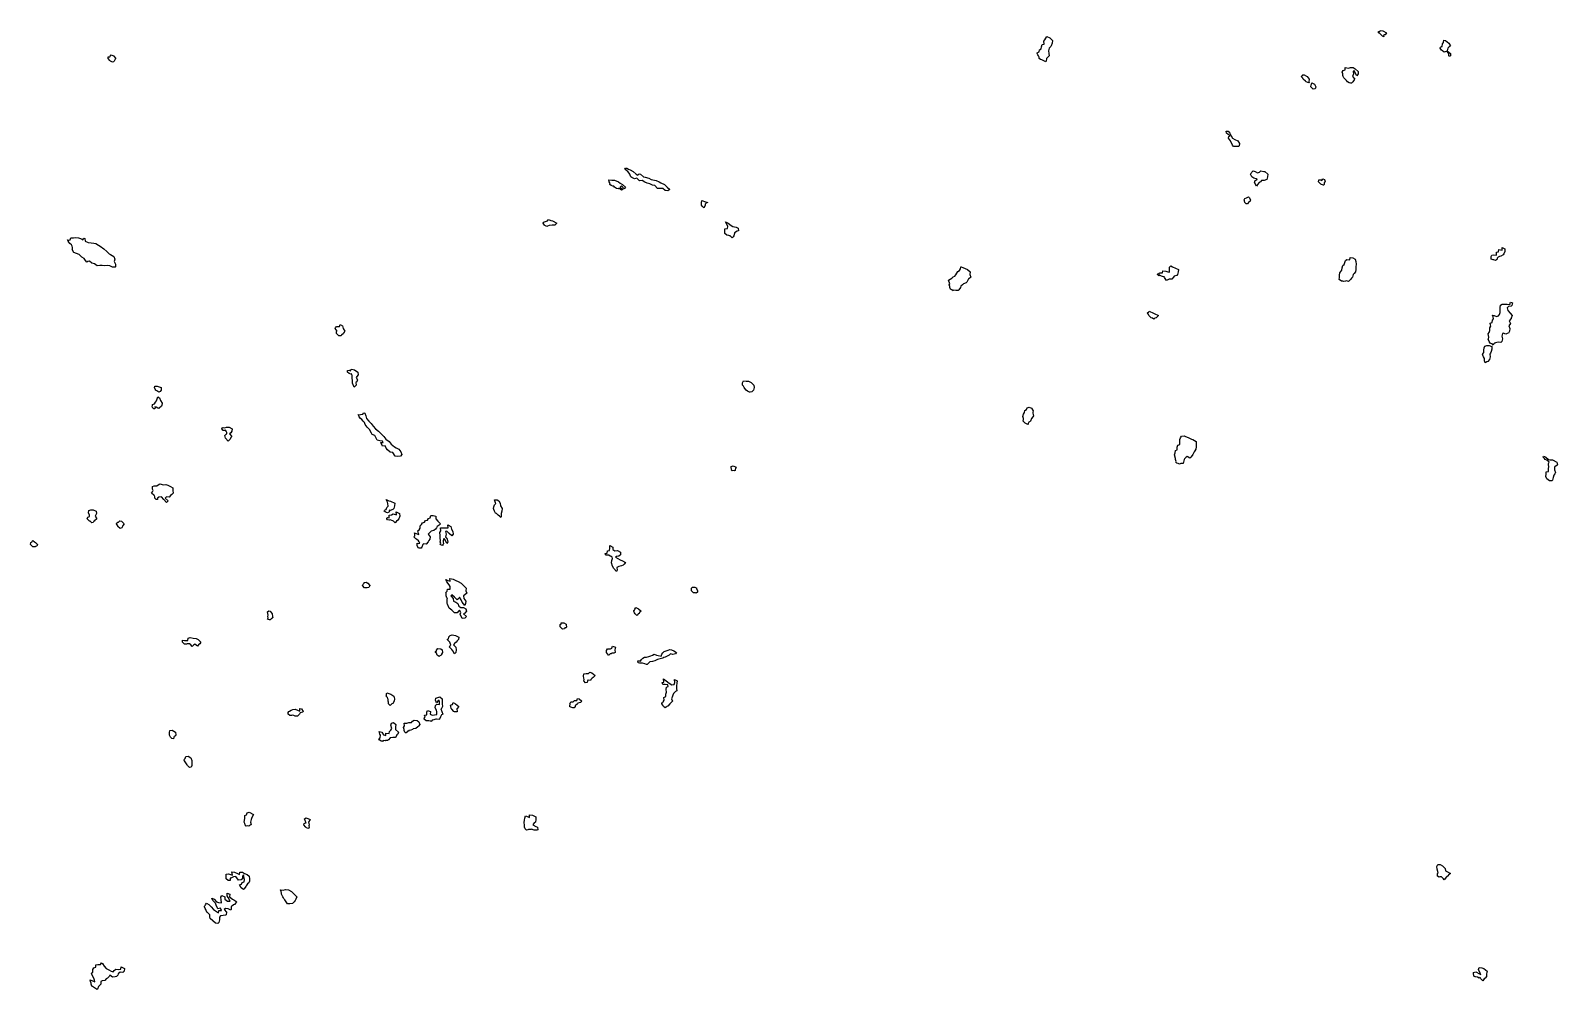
# Model space of a CAD drawing. Extents: x 450006 to 454999, y 6465006 to 6474995.
# Drawn here: x 451301 to 452489, y 6465769 to 6466515 of the extents above; entities that cross this region are included whole.
import ezdxf

# ---------------------------------------------------------------- set-up
doc = ezdxf.new("R2010")
doc.units = 0

msp = doc.modelspace()

# ---------------------------------------------------------------- linework, layer by layer
at = {"layer": '1010'}
for points in [[(452085, 6466496), (452084.3, 6466497), (452084.44, 6466497.54), (452085, 6466497.7), (452085.86, 6466498.12), (452086.28, 6466499.7), (452087.5, 6466500.48), (452087.84, 6466502.14), (452088.18, 6466503.8), (452089.8, 6466504.18), (452089.54, 6466506.44), (452090.36, 6466507.62), (452091.18, 6466508.8), (452091.88, 6466510.1), (452094.3, 6466509), (452096.26, 6466507), (452095.96, 6466505), (452095.36, 6466503), (452095, 6466502.42), (452093.7, 6466501), (452093.28, 6466499), (452093.38, 6466497), (452093.56, 6466495), (452093, 6466494.44), (452091.52, 6466493), (452091.44, 6466491), (452091, 6466490.5), (452089, 6466491.44), (452088.1, 6466491.88), (452087, 6466492.2), (452085.88, 6466493), (452085.88, 6466494.1), (452085.5, 6466495), (452085, 6466496), (452085, 6466496)], [(452351, 6466512.56), (452350, 6466513), (452350, 6466513.98), (452351, 6466513.98), (452351.2, 6466514.78), (452353.32, 6466514.66), (452356.24, 6466513), (452355, 6466511.48), (452354.66, 6466511.32), (452353.76, 6466511), (452353.98, 6466510), (452353, 6466510.4), (452352.56, 6466511), (452351, 6466512.56), (452351, 6466512.56)], [(452399, 6466499.62), (452397.92, 6466501), (452398.16, 6466501.82), (452399, 6466502.4), (452399.56, 6466502.42), (452399.64, 6466504.34), (452400.52, 6466505.46), (452400.74, 6466507.24), (452401.98, 6466507), (452404.74, 6466505), (452405.86, 6466503), (452405, 6466502.06), (452403.86, 6466501), (452403.4, 6466499), (452405.98, 6466497), (452406.04, 6466495), (452405, 6466494.5), (452404.58, 6466495.4), (452404.62, 6466497), (452403, 6466498.62), (452401.66, 6466498.32), (452401, 6466498), (452399.66, 6466499), (452399, 6466499.62), (452399, 6466499.62)], [(451363, 6466491.54), (451361.54, 6466493), (451361.54, 6466494.44), (451363, 6466494.44), (451363.18, 6466494.8), (451364, 6466495.98), (451365.82, 6466495), (451367.52, 6466493), (451367, 6466492.52), (451366.48, 6466491.5), (451366.14, 6466491), (451365.64, 6466490.34), (451365, 6466490.22), (451363.36, 6466491), (451363, 6466491.54), (451363, 6466491.54)], [(452291, 6466477.66), (452289.82, 6466479), (452290.32, 6466479.66), (452291, 6466479.86), (452291.48, 6466480.5), (452294.4, 6466479), (452295.9, 6466477), (452295.8, 6466475), (452295.9, 6466474.08), (452295, 6466474.4), (452293.72, 6466475), (452293, 6466475.38), (452291.32, 6466477), (452291, 6466477.66), (452291, 6466477.66)], [(452323, 6466478), (452322.36, 6466479), (452322.18, 6466479.8), (452322.18, 6466481), (452321.52, 6466482.46), (452322.32, 6466483.66), (452323.86, 6466484.12), (452323.94, 6466486.04), (452326.46, 6466485.52), (452328, 6466485.98), (452330.08, 6466485.9), (452331.76, 6466485), (452334.18, 6466483), (452334.06, 6466481), (452333, 6466479.52), (452331.52, 6466482.46), (452331, 6466483.62), (452330.08, 6466483), (452330.42, 6466481), (452329.72, 6466479), (452331.44, 6466477), (452331, 6466476.56), (452330.04, 6466475), (452329, 6466473.92), (452328.12, 6466473.86), (452327, 6466474.04), (452325.82, 6466475), (452325, 6466475.84), (452324.06, 6466477), (452323, 6466478), (452323, 6466478)], [(452299, 6466469.18), (452297.3, 6466471), (452297.42, 6466472.56), (452297.88, 6466473), (452297.96, 6466474.02), (452299, 6466473.64), (452300.12, 6466473), (452301, 6466471.56), (452301.2, 6466471), (452301.34, 6466470.64), (452301, 6466470.32), (452300.64, 6466469.34), (452299, 6466469.18), (452299, 6466469.18)], [(452233, 6466433.92), (452231.6, 6466435), (452231.52, 6466436.46), (452233, 6466436.46), (452234.22, 6466435), (452235.32, 6466433), (452236.38, 6466431), (452238.04, 6466429.94), (452240.44, 6466429), (452241.64, 6466427), (452241.38, 6466425), (452241, 6466424.58), (452239, 6466424.66), (452237, 6466424.62), (452236.44, 6466425.54), (452235, 6466428.34), (452234.68, 6466429), (452233.96, 6466430.02), (452233.28, 6466431), (452233.5, 6466432.48), (452234.4, 6466433), (452233, 6466433.92), (452233, 6466433.92)], [(451753, 6466394.24), (451751.78, 6466395), (451752.14, 6466395.84), (451751.44, 6466397), (451751.24, 6466398.74), (451753.5, 6466398.48), (451755.56, 6466398.42), (451758.64, 6466397), (451760, 6466395.98), (451761.74, 6466395), (451764.18, 6466393), (451763, 6466391.54), (451761, 6466394), (451759.98, 6466393), (451761.98, 6466391), (451761, 6466390.52), (451759, 6466392.04), (451758.38, 6466391.6), (451757, 6466392.02), (451755.56, 6466393), (451755, 6466393.76), (451754.24, 6466393.74), (451753, 6466394.24), (451753, 6466394.24)], [(451765, 6466405.58), (451763.58, 6466407), (451764.18, 6466407.8), (451765, 6466407.66), (451766.36, 6466407), (451767.66, 6466406.32), (451770.02, 6466405), (451772.4, 6466403), (451773.7, 6466402.28), (451774.62, 6466403.36), (451775.72, 6466403), (451778.16, 6466401), (451779.38, 6466400.6), (451782.12, 6466399.86), (451784.16, 6466399), (451785.4, 6466398.58), (451787.84, 6466398.14), (451790.34, 6466397), (451791.64, 6466396.34), (451794.32, 6466395), (451796.44, 6466393), (451798.64, 6466391), (451797, 6466390.2), (451795, 6466390.36), (451793, 6466392), (451791, 6466391.82), (451789, 6466392), (451787, 6466394.32), (451785, 6466394.44), (451783, 6466395.52), (451781, 6466396), (451779, 6466396.7), (451777, 6466398.04), (451775, 6466397.86), (451773, 6466399.88), (451771, 6466399.44), (451769, 6466400.58), (451768.18, 6466401), (451767.66, 6466402.32), (451767.36, 6466403), (451767, 6466403.92), (451765.92, 6466405), (451765, 6466405.58), (451765, 6466405.58)], [(452251, 6466401.5), (452250.42, 6466403), (452250.46, 6466403.52), (452251, 6466404.16), (452251.36, 6466404.62), (452252.3, 6466405.68), (452254.08, 6466405), (452255.88, 6466404.1), (452257.32, 6466404.66), (452258.3, 6466405.68), (452260.8, 6466405.18), (452261.38, 6466405), (452263.9, 6466403), (452263.46, 6466401), (452263.12, 6466399), (452263, 6466398.86), (452261, 6466398.2), (452259, 6466398), (452258.02, 6466397), (452257, 6466396.44), (452255.72, 6466395), (452255, 6466393.76), (452253.4, 6466396.58), (452253.88, 6466398.1), (452255.32, 6466398.66), (452255.4, 6466399), (452255, 6466399.66), (452254.66, 6466399.32), (452253, 6466399.88), (452251.32, 6466401), (452251, 6466401.5), (452251, 6466401.5)], [(452305, 6466395.18), (452303.26, 6466397), (452303.4, 6466398.58), (452305, 6466398.62), (452305.78, 6466398.2), (452306.5, 6466399.48), (452307.78, 6466399), (452308.54, 6466397), (452307.64, 6466396.34), (452307.64, 6466395), (452307.38, 6466394.6), (452307, 6466394.4), (452305.44, 6466395), (452305, 6466395.18), (452305, 6466395.18)], [(452247, 6466379.98), (452246.02, 6466381), (452245.66, 6466382.32), (452245.3, 6466383), (452245.86, 6466384.12), (452247.22, 6466384.76), (452248.64, 6466385.34), (452249.4, 6466385), (452250.3, 6466383), (452250.02, 6466381.96), (452249, 6466381.22), (452248.84, 6466381.14), (452248.64, 6466381), (452248, 6466379.98), (452247, 6466379.98), (452247, 6466379.98)], [(451825, 6466376.9), (451824.74, 6466377), (451824, 6466377.98), (451823.2, 6466379), (451823.2, 6466380.78), (451823.5, 6466382.48), (451826.44, 6466381.54), (451828.1, 6466381), (451827, 6466380.68), (451826.16, 6466379.82), (451826.1, 6466379), (451825.76, 6466378.22), (451825.12, 6466377), (451825.14, 6466376.84), (451825, 6466376.9), (451825, 6466376.9)], [(451701, 6466363.36), (451700.06, 6466365), (451700.22, 6466365.76), (451701, 6466366.04), (451701.72, 6466366.26), (451703.28, 6466366.7), (451704.2, 6466367.78), (451705.98, 6466367), (451707.32, 6466366.66), (451710.66, 6466365), (451709, 6466363.38), (451707, 6466363.32), (451705, 6466363.22), (451704.74, 6466363.24), (451704.58, 6466363), (451703.42, 6466362.56), (451703, 6466362.28), (451701.4, 6466363), (451701, 6466363.36), (451701, 6466363.36)], [(451843, 6466355.66), (451841.4, 6466357), (451841.4, 6466358.58), (451841.46, 6466359), (451841.46, 6466360.52), (451843.32, 6466360.66), (451843.7, 6466362.28), (451843, 6466364.06), (451841.94, 6466366.04), (451844.08, 6466365), (451846.16, 6466363), (451847.64, 6466362.34), (451850.24, 6466361.74), (451851.64, 6466361), (451851.98, 6466359), (451851, 6466358.74), (451849, 6466357.48), (451848.84, 6466357), (451848.26, 6466355), (451847.72, 6466354.26), (451847, 6466353.56), (451845.56, 6466355), (451845, 6466355.18), (451844.58, 6466355.4), (451843, 6466355.66), (451843, 6466355.66)], [(451331, 6466350.12), (451330.46, 6466351), (451330, 6466351.98), (451331, 6466351.78), (451332, 6466351.98), (451332.54, 6466353.44), (451334.5, 6466353.48), (451336.3, 6466353.68), (451338.44, 6466353.54), (451339.98, 6466353), (451341.98, 6466352), (451342.66, 6466353.32), (451343.34, 6466353), (451343.82, 6466351), (451346.16, 6466349.82), (451348.36, 6466349.62), (451350.5, 6466349.48), (451351.94, 6466349), (451354.2, 6466347.78), (451355.5, 6466347), (451358.1, 6466345), (451360.54, 6466343), (451362.3, 6466341), (451363.36, 6466340.62), (451365.92, 6466339), (451366.74, 6466337), (451366.32, 6466335), (451367.24, 6466333), (451367.38, 6466331), (451367, 6466330.72), (451365, 6466330.72), (451363, 6466331.82), (451361, 6466331.98), (451359, 6466331.62), (451357, 6466332.1), (451355, 6466331.94), (451353, 6466331.74), (451351, 6466333.34), (451349, 6466333.76), (451347, 6466335.48), (451345.76, 6466335), (451345, 6466334.66), (451344, 6466335.98), (451343, 6466337.34), (451341, 6466338.5), (451339, 6466340.56), (451337, 6466341.44), (451335, 6466342.22), (451333.66, 6466344.32), (451333.88, 6466345), (451333.9, 6466346.08), (451333.48, 6466347), (451333, 6466348), (451331.88, 6466349), (451331, 6466350.12), (451331, 6466350.12)], [(452321, 6466319.72), (452319.42, 6466321), (452319.44, 6466322.54), (452319.58, 6466323), (452319.56, 6466324.42), (452319.7, 6466326.28), (452320.68, 6466327.3), (452321.5, 6466328.48), (452321.68, 6466330.3), (452322.06, 6466331.92), (452323.24, 6466332.74), (452323.76, 6466334.22), (452324.14, 6466335.84), (452325.26, 6466336.72), (452327.54, 6466336.44), (452327.86, 6466338.12), (452330, 6466337.98), (452331.64, 6466337), (452332.34, 6466335), (452332.44, 6466333), (452332.28, 6466331), (452332.28, 6466329), (452332.14, 6466327), (452331, 6466325.76), (452330.08, 6466325), (452329.78, 6466323), (452329, 6466322.1), (452328.18, 6466321), (452327, 6466320.04), (452326.5, 6466319.48), (452325, 6466319.96), (452324.16, 6466319.82), (452323, 6466319.66), (452322.18, 6466319.8), (452321, 6466319.72), (452321, 6466319.72)], [(452439, 6466336.36), (452437.46, 6466337), (452437.46, 6466338.52), (452437.48, 6466339), (452438.06, 6466339.92), (452439.58, 6466340.4), (452441.84, 6466340.14), (452441.7, 6466342.28), (452443.26, 6466342.72), (452443.58, 6466344.4), (452446.12, 6466343.86), (452446.08, 6466345.9), (452448.18, 6466345), (452448.1, 6466343), (452447.4, 6466341), (452447, 6466340.18), (452445, 6466339.24), (452444.08, 6466339), (452443, 6466338.54), (452442.3, 6466337.68), (452442.34, 6466337), (452441.7, 6466336.28), (452441, 6466335.86), (452439.6, 6466336.38), (452439, 6466336.36), (452439, 6466336.36)], [(452017, 6466313.6), (452016.32, 6466315), (452016.28, 6466315.7), (452015.98, 6466317), (452016.36, 6466317.62), (452015.3, 6466320.68), (452016.56, 6466321.42), (452017.94, 6466322.04), (452018.88, 6466323.1), (452020.26, 6466323.72), (452021.18, 6466324.8), (452021.94, 6466326.04), (452022.58, 6466327.4), (452023.96, 6466328.02), (452024.66, 6466329.32), (452024.94, 6466331.04), (452025.32, 6466331), (452028.28, 6466329.7), (452030.08, 6466329), (452032.32, 6466327), (452031.98, 6466325), (452032.66, 6466323), (452031, 6466321.32), (452030.56, 6466321), (452029.76, 6466319), (452029, 6466318.52), (452027, 6466317.84), (452026.16, 6466317), (452025, 6466315.82), (452024.8, 6466315), (452023.3, 6466313), (452023, 6466312.66), (452021.3, 6466312.68), (452021, 6466312.58), (452019.24, 6466312.74), (452019, 6466312.4), (452018, 6466313), (452017, 6466313.6), (452017, 6466313.6)], [(452179, 6466324), (452178, 6466325), (452178.28, 6466325.7), (452179, 6466325.38), (452179.72, 6466326.26), (452181.74, 6466326.24), (452182.02, 6466327.96), (452184.48, 6466327.5), (452186.06, 6466327), (452187.2, 6466326.78), (452187.26, 6466328.72), (452187.24, 6466330.74), (452188.28, 6466331.7), (452189.58, 6466331), (452192.02, 6466329.96), (452194.32, 6466329), (452194.1, 6466327), (452193.64, 6466325), (452193, 6466324.32), (452191, 6466323.72), (452190.3, 6466323), (452189, 6466321.36), (452187, 6466321.4), (452186.62, 6466321), (452185, 6466320.22), (452183.36, 6466322.62), (452183.62, 6466323), (452183, 6466323.24), (452182.74, 6466323.24), (452181, 6466323.62), (452179.46, 6466324.52), (452179, 6466324), (452179, 6466324)], [(452437, 6466271.32), (452435.92, 6466273), (452435.2, 6466274.78), (452435.52, 6466275), (452435.72, 6466276.26), (452435.24, 6466278.74), (452436.06, 6466279.92), (452436.44, 6466281.54), (452436.54, 6466283.44), (452437.22, 6466284.76), (452437, 6466285.9), (452436.88, 6466287.1), (452438.28, 6466287.7), (452438.58, 6466289.4), (452439.44, 6466290.54), (452439, 6466292), (452438.66, 6466293.32), (452439.78, 6466293), (452441.64, 6466292.34), (452443.22, 6466292.76), (452444, 6466293.98), (452444.62, 6466295.36), (452444.46, 6466297.52), (452444.56, 6466299.42), (452444.74, 6466301.24), (452446.06, 6466301.92), (452448, 6466301.98), (452450, 6466301.98), (452452.2, 6466301.78), (452452.62, 6466303.36), (452454.04, 6466303), (452453.58, 6466301), (452453, 6466300.28), (452451, 6466300), (452450.04, 6466299), (452450.44, 6466297), (452452.42, 6466295), (452453.88, 6466293), (452453.2, 6466291), (452453, 6466290.74), (452451.56, 6466289), (452452.66, 6466287), (452451.3, 6466285), (452451.98, 6466283), (452451.94, 6466281), (452451, 6466279.42), (452449.98, 6466279), (452449, 6466278.62), (452447, 6466279.42), (452446.32, 6466279), (452445.98, 6466277), (452446.42, 6466275), (452445.98, 6466273), (452445, 6466272.12), (452443, 6466272.36), (452441, 6466271.96), (452440.48, 6466271.5), (452439.76, 6466271), (452439.36, 6466270.62), (452439, 6466270), (452438.22, 6466271), (452437, 6466271.32), (452437, 6466271.32)], [(452171, 6466294), (452170.04, 6466295), (452170.56, 6466295.42), (452171, 6466295.44), (452171.54, 6466296.44), (452174.74, 6466295), (452175.26, 6466294.72), (452178.76, 6466293), (452177, 6466291.22), (452175.98, 6466291), (452175.42, 6466290.56), (452175, 6466290.32), (452174, 6466291), (452173, 6466291.22), (452171.22, 6466293), (452171, 6466294), (452171, 6466294)], [(451539, 6466282.06), (451538.26, 6466283), (451538.4, 6466283.58), (451539, 6466284.2), (451539.56, 6466284.42), (451541.52, 6466284.46), (451542, 6466285.98), (451543.98, 6466285), (451544.46, 6466283), (451545.6, 6466281), (451545, 6466280), (451544.58, 6466279), (451543, 6466277.76), (451542.6, 6466277.38), (451541, 6466277.22), (451539.16, 6466279), (451539.32, 6466280.66), (451539.72, 6466281), (451539, 6466282.06), (451539, 6466282.06)], [(452431, 6466262.3), (452430.76, 6466263), (452430.84, 6466263.14), (452431, 6466263.3), (452431.76, 6466264.22), (452431.8, 6466266.18), (452432.08, 6466267.9), (452432.72, 6466269.26), (452434.2, 6466269.78), (452436.1, 6466269.88), (452438.08, 6466269), (452438.18, 6466267), (452437.64, 6466265), (452437, 6466263.84), (452436.48, 6466263), (452436.74, 6466261), (452436.14, 6466259), (452435, 6466257.34), (452434.16, 6466257), (452433, 6466256.36), (452432.56, 6466257), (452432.3, 6466257.68), (452432.44, 6466259), (452432.4, 6466259.58), (452431.64, 6466261), (452431, 6466262.3), (452431, 6466262.3)], [(451549, 6466247.9), (451547.88, 6466249), (451547.74, 6466250.24), (451549, 6466250.58), (451550, 6466249.98), (451550.58, 6466251.4), (451552.08, 6466251), (451553.24, 6466250.74), (451555.86, 6466249), (451555.98, 6466247), (451555, 6466245.58), (451554.64, 6466245), (451555.48, 6466243), (451555, 6466241.54), (451554.18, 6466241), (451554.58, 6466239), (451553, 6466237.4), (451551.64, 6466240.34), (451551.8, 6466242.18), (451551.36, 6466244.62), (451551.34, 6466245), (451551.4, 6466246.58), (451551.28, 6466247), (451551, 6466248.08), (451550.5, 6466247.48), (451549, 6466247.9), (451549, 6466247.9)], [(451399, 6466234.74), (451398.66, 6466235), (451398.28, 6466235.7), (451397.52, 6466237), (451397.78, 6466238.2), (451399.72, 6466238.26), (451402.72, 6466237), (451402.72, 6466235.26), (451402.74, 6466235), (451401.94, 6466234.04), (451401, 6466233.52), (451399.48, 6466234.5), (451399, 6466234.74), (451399, 6466234.74)], [(451857, 6466236.34), (451856.5, 6466237), (451855.88, 6466238.1), (451855.16, 6466239), (451855.16, 6466240.82), (451855.76, 6466242.22), (451857.92, 6466242.06), (451859.86, 6466242.12), (451861.92, 6466241), (451863.88, 6466239), (451864.28, 6466237), (451863.66, 6466235), (451863, 6466234.3), (451862.24, 6466233.74), (451861, 6466233.46), (451860.54, 6466233.44), (451859, 6466234.32), (451857.84, 6466235), (451857, 6466236.34), (451857, 6466236.34)], [(451397, 6466220.4), (451396.4, 6466221), (451395.88, 6466222.1), (451396.1, 6466223), (451396.2, 6466223.78), (451397.64, 6466224.34), (451398.42, 6466225.56), (451399.32, 6466226.66), (451399.7, 6466228.28), (451400.24, 6466229.74), (451401.6, 6466229), (451402.42, 6466227), (451403.5, 6466225), (451403.4, 6466223), (451403, 6466222.6), (451401.34, 6466221), (451401, 6466220.64), (451400.3, 6466221), (451399, 6466221.76), (451398, 6466221.98), (451398.22, 6466221), (451397.54, 6466220.44), (451397, 6466220.4), (451397, 6466220.4)], [(452075, 6466209.32), (452073.56, 6466211), (452073.68, 6466212.3), (452073.68, 6466213), (452073.32, 6466214.66), (452073.66, 6466216.32), (452074.44, 6466217.54), (452074.86, 6466219.12), (452075.96, 6466220.02), (452076.7, 6466221.28), (452078.2, 6466221.78), (452079.98, 6466221), (452081.2, 6466219), (452081, 6466217.86), (452080.86, 6466217), (452081.38, 6466215), (452081, 6466214.2), (452079.9, 6466213), (452079.1, 6466211), (452079, 6466210.76), (452077.98, 6466210), (452077.4, 6466209), (452077.28, 6466208.7), (452077, 6466208.44), (452075.54, 6466209), (452075, 6466209.32), (452075, 6466209.32)], [(451557, 6466214.16), (451556.74, 6466215), (451556, 6466215.98), (451557, 6466215.82), (451557.88, 6466216.1), (451559.7, 6466216.28), (451560.52, 6466217.46), (451561.24, 6466217), (451562.04, 6466215), (451562.48, 6466213), (451564.44, 6466211), (451566.08, 6466209), (451567.68, 6466207), (451569.7, 6466205), (451571.98, 6466203), (451574.1, 6466201), (451576.04, 6466199), (451577.72, 6466197), (451580.22, 6466195), (451581.76, 6466193), (451584.32, 6466191), (451585.74, 6466190.24), (451587.66, 6466189), (451589.24, 6466187), (451590.04, 6466185), (451589, 6466183.66), (451587, 6466183.38), (451585, 6466183.8), (451583, 6466186.5), (451581, 6466186.74), (451579, 6466188.48), (451578, 6466189.98), (451577, 6466191.66), (451575, 6466191.56), (451573.6, 6466194.38), (451575.58, 6466194.4), (451575, 6466195.44), (451573, 6466195.62), (451571, 6466196.18), (451569.84, 6466198.14), (451569, 6466199.74), (451567, 6466200.5), (451566.48, 6466201.5), (451565, 6466204.48), (451563, 6466206.12), (451561.62, 6466208.36), (451561.4, 6466209), (451561, 6466209.74), (451560.04, 6466211), (451559, 6466212.14), (451558, 6466213), (451557, 6466214.16), (451557, 6466214.16)], [(451451, 6466203.6), (451450.08, 6466205), (451450.34, 6466205.64), (451451, 6466205.98), (451452.38, 6466205.6), (451453.7, 6466206.28), (451455.8, 6466206.18), (451458.14, 6466205), (451457.72, 6466203), (451457, 6466201.76), (451456.12, 6466201), (451457.68, 6466199), (451457, 6466198.22), (451456.54, 6466197), (451455, 6466195.22), (451453, 6466197.78), (451452.26, 6466199.72), (451453.28, 6466200.7), (451454.04, 6466201), (451453.86, 6466202.12), (451453.44, 6466203), (451453, 6466204), (451452.38, 6466203.6), (451451, 6466203.6), (451451, 6466203.6)], [(452193, 6466178.3), (452192.28, 6466179), (452192.5, 6466179.48), (452191.88, 6466181), (452192.1, 6466181.88), (452191.24, 6466184.74), (452191.8, 6466186.18), (452192, 6466187.98), (452193.32, 6466188.66), (452193.34, 6466190.64), (452193.82, 6466192.16), (452195.22, 6466192.76), (452195.32, 6466194.66), (452195.38, 6466196.6), (452195.98, 6466198), (452196.62, 6466199.36), (452198.6, 6466199.38), (452199.76, 6466199), (452201.72, 6466198.26), (452204.52, 6466197), (452205.34, 6466196.64), (452208.18, 6466195), (452208.18, 6466193), (452208.16, 6466191), (452207.9, 6466189), (452207, 6466187.7), (452206.38, 6466187), (452205.4, 6466185), (452205, 6466184.16), (452203.82, 6466183), (452203, 6466182.02), (452201, 6466183.38), (452200.38, 6466183), (452199, 6466181.6), (452198.66, 6466181), (452198.24, 6466179), (452197.88, 6466178.1), (452197, 6466177.9), (452196, 6466177.98), (452195, 6466177.48), (452193.98, 6466178), (452193, 6466178.3), (452193, 6466178.3)], [(452479, 6466181.9), (452477.9, 6466183), (452478.24, 6466183.74), (452479, 6466183.44), (452480.08, 6466183), (452482.28, 6466181), (452483.24, 6466180.74), (452485.22, 6466180.76), (452488.76, 6466179), (452489.14, 6466177), (452489, 6466176.68), (452487, 6466175.32), (452486.8, 6466175), (452486.74, 6466173), (452487.62, 6466171), (452487, 6466169.82), (452486.28, 6466169), (452485.78, 6466167), (452485.22, 6466165), (452485, 6466164.52), (452483, 6466164.5), (452481, 6466166.02), (452480.2, 6466167.78), (452480.36, 6466169.62), (452480.42, 6466171.56), (452482.26, 6466171.72), (452482.04, 6466173.94), (452482.36, 6466175.62), (452482.26, 6466177), (452482.08, 6466177.9), (452482.64, 6466179), (452481, 6466180.44), (452479.7, 6466181), (452479, 6466181.9), (452479, 6466181.9)], [(451847, 6466172.28), (451846.38, 6466173), (451846.62, 6466173.36), (451846.16, 6466175), (451846.28, 6466175.7), (451847.88, 6466176.1), (451850.1, 6466175), (451849.76, 6466174.22), (451849.42, 6466173), (451849.42, 6466172.56), (451849, 6466172.3), (451847.36, 6466172.62), (451847, 6466172.28), (451847, 6466172.28)], [(451397, 6466153.34), (451395.38, 6466155), (451396.02, 6466155.96), (451396.64, 6466157), (451396.06, 6466157.92), (451396, 6466159.98), (451397.32, 6466160.66), (451399.5, 6466160.48), (451400.52, 6466161.46), (451401.86, 6466162.12), (451404.66, 6466161.32), (451406.44, 6466161.54), (451408.02, 6466161), (451410, 6466159.98), (451411.84, 6466159), (451412.02, 6466157), (451412.06, 6466155), (451411, 6466153.92), (451410.12, 6466153), (451409, 6466151.86), (451407, 6466152), (451405.98, 6466151), (451408.36, 6466149), (451407, 6466147.68), (451405, 6466150), (451403, 6466152.04), (451401, 6466151.82), (451400.02, 6466151), (451400.02, 6466149.96), (451399, 6466149.96), (451397.96, 6466151), (451397.96, 6466152.02), (451397.62, 6466153), (451397, 6466153.34), (451397, 6466153.34)], [(451577, 6466140.26), (451576.3, 6466141), (451576.68, 6466141.3), (451577, 6466141.9), (451577.82, 6466142.16), (451578.32, 6466143.66), (451579.32, 6466144.66), (451579.16, 6466146.82), (451579, 6466148), (451578, 6466149.98), (451579.98, 6466149), (451581.32, 6466148.66), (451584.52, 6466147), (451584.28, 6466145), (451583.88, 6466143), (451583, 6466142.2), (451581, 6466141.32), (451580.28, 6466141.7), (451580.62, 6466141), (451579.96, 6466140.02), (451579, 6466139.62), (451578.12, 6466139.86), (451577, 6466140.26), (451577, 6466140.26)], [(451663, 6466139.24), (451662.1, 6466141), (451661.68, 6466142.3), (451661.4, 6466143), (451661.62, 6466144.36), (451662.06, 6466145.92), (451663.16, 6466146.82), (451663, 6466147.32), (451662.24, 6466149.74), (451664.36, 6466149.62), (451665.66, 6466149), (451666.44, 6466147), (451666.82, 6466145), (451668.22, 6466143), (451667.98, 6466141), (451667.42, 6466139), (451667.42, 6466137), (451667.36, 6466136.62), (451667, 6466136), (451666, 6466137), (451665, 6466137.66), (451663.66, 6466139), (451663, 6466139.24), (451663, 6466139.24)], [(451347, 6466133.24), (451345.24, 6466135), (451345.72, 6466136.26), (451347, 6466136.74), (451347.12, 6466136.86), (451347, 6466137.82), (451346.32, 6466139.66), (451346.62, 6466141.36), (451348.1, 6466141.88), (451350.02, 6466141.96), (451352.14, 6466141), (451352.56, 6466139), (451351.36, 6466137), (451352.66, 6466135), (451351, 6466133.32), (451350.86, 6466133.12), (451350.44, 6466133), (451349.86, 6466132.12), (451349, 6466131.86), (451347.54, 6466133), (451347, 6466133.24), (451347, 6466133.24)], [(451579, 6466134.06), (451578.3, 6466135), (451578.44, 6466135.54), (451579, 6466135.88), (451580.3, 6466135.68), (451580.32, 6466137.66), (451581.96, 6466138.02), (451583.24, 6466138.74), (451585.9, 6466138.08), (451585.66, 6466140.32), (451588.32, 6466139), (451588.56, 6466137), (451587.82, 6466135), (451587, 6466133.88), (451585.92, 6466133), (451585, 6466131.94), (451583.68, 6466133), (451583, 6466133.32), (451582.24, 6466133.74), (451581, 6466134.06), (451580.14, 6466133.84), (451579, 6466134.06), (451579, 6466134.06)], [(451601, 6466119.42), (451599.42, 6466121), (451600.16, 6466121.82), (451600.08, 6466123), (451599.92, 6466124.06), (451602.6, 6466123), (451603.2, 6466122.78), (451603, 6466123.46), (451602.5, 6466125.48), (451603.48, 6466126.5), (451604.32, 6466127.66), (451604.42, 6466129.56), (451605.44, 6466130.54), (451606.22, 6466131.76), (451607.76, 6466132.22), (451608.36, 6466133.62), (451610.08, 6466133.9), (451610.7, 6466135.28), (451612.16, 6466135.82), (451612.58, 6466137.4), (451614.42, 6466137.56), (451616.58, 6466137), (451616.54, 6466135), (451618.16, 6466133), (451620.26, 6466131), (451619, 6466129.88), (451617.62, 6466129), (451617, 6466128), (451616.18, 6466127), (451615, 6466125.8), (451613, 6466125.4), (451612.58, 6466125), (451611, 6466123.4), (451610.44, 6466123), (451612, 6466121), (451611.8, 6466119), (451611, 6466118), (451610.66, 6466117), (451609, 6466115.32), (451607, 6466115.38), (451606.42, 6466115), (451605.66, 6466113), (451605, 6466112), (451603, 6466112), (451602, 6466113.98), (451602.1, 6466115.88), (451603, 6466115.78), (451603.98, 6466116), (451603.48, 6466117), (451603, 6466117.88), (451601.48, 6466119), (451601, 6466119.42), (451601, 6466119.42)], [(451369, 6466129.4), (451368.02, 6466131), (451368.26, 6466131.72), (451369, 6466132.38), (451369.52, 6466132.46), (451370.66, 6466133.32), (451371.98, 6466133), (451373.94, 6466131), (451373, 6466129.76), (451372.66, 6466129.32), (451372.8, 6466129), (451372.12, 6466127.86), (451371, 6466127.48), (451369.18, 6466129), (451369, 6466129.4), (451369, 6466129.4)], [(451621, 6466114.32), (451620, 6466115), (451620.3, 6466115.68), (451619.76, 6466117), (451620.06, 6466117.92), (451619.9, 6466120.08), (451620, 6466121.98), (451619.64, 6466124.34), (451620.28, 6466125.7), (451620.1, 6466127.88), (451622, 6466127.98), (451624.18, 6466127.8), (451626.16, 6466127.82), (451625.84, 6466130.14), (451628.24, 6466129), (451628.66, 6466127), (451629.64, 6466125), (451629.88, 6466123), (451629, 6466121.76), (451627, 6466123.5), (451625, 6466125.44), (451623.98, 6466125), (451624.6, 6466123), (451624, 6466121), (451625.38, 6466119), (451625.82, 6466117), (451625, 6466115.82), (451624.02, 6466117.96), (451623, 6466119.66), (451622.42, 6466119), (451622.18, 6466117.8), (451622.1, 6466117), (451622.42, 6466115.56), (451621.9, 6466115), (451621.84, 6466114.14), (451621, 6466114.32), (451621, 6466114.32)], [(451303, 6466113.16), (451301.2, 6466115), (451301.4, 6466116.58), (451302.14, 6466117), (451302.52, 6466117.46), (451303, 6466117.96), (451304.34, 6466117), (451305, 6466116.62), (451306.62, 6466115), (451306.22, 6466113.76), (451305, 6466113.36), (451304.82, 6466113.16), (451303, 6466113.16), (451303, 6466113.16)], [(451749, 6466106.54), (451748.44, 6466107), (451748.14, 6466107.84), (451749, 6466107.98), (451749.82, 6466108.16), (451750, 6466109.98), (451751.66, 6466110.32), (451751.88, 6466112.1), (451751.8, 6466114.18), (451754.26, 6466113), (451754.1, 6466111), (451755.84, 6466110.14), (451757.76, 6466110.22), (451760.22, 6466109), (451760.08, 6466107), (451759, 6466105.94), (451757, 6466105.58), (451756.22, 6466105), (451758, 6466103.98), (451759.9, 6466103), (451761.82, 6466102.16), (451764.1, 6466101), (451763, 6466099.74), (451762.3, 6466099), (451761, 6466098.26), (451759, 6466097.82), (451757.42, 6466097), (451757.58, 6466095), (451757, 6466094), (451755, 6466096.34), (451754, 6466097.98), (451753.24, 6466100.74), (451753.5, 6466102.48), (451753.96, 6466104.02), (451753.76, 6466105), (451753, 6466105.64), (451752.16, 6466105.82), (451751, 6466106.56), (451749.32, 6466106.66), (451749, 6466106.54), (451749, 6466106.54)], [(451625, 6466073.6), (451624.52, 6466075), (451624.48, 6466075.5), (451624.46, 6466077), (451624.42, 6466077.56), (451625.32, 6466078.66), (451625.7, 6466080.28), (451627.68, 6466080.3), (451627.68, 6466082.3), (451627, 6466083.52), (451625, 6466086), (451624.32, 6466087.66), (451625.98, 6466087), (451627.66, 6466086.32), (451627.5, 6466088.48), (451630, 6466087.98), (451631.98, 6466087), (451633.82, 6466086.16), (451636.16, 6466085), (451637.92, 6466083), (451640.16, 6466081), (451639.86, 6466079), (451640.56, 6466077), (451639, 6466075.7), (451638.06, 6466075), (451638.24, 6466073), (451639.9, 6466071), (451639.62, 6466069), (451639, 6466067.5), (451637, 6466070), (451636.12, 6466071.86), (451635, 6466073.96), (451634.48, 6466073), (451633, 6466071.96), (451631, 6466074), (451629, 6466075.68), (451628.18, 6466075), (451629.98, 6466073), (451630.3, 6466071), (451632, 6466069.98), (451633.76, 6466069), (451634.54, 6466067), (451636, 6466065.98), (451638, 6466065.98), (451639.78, 6466065), (451640.34, 6466063), (451639, 6466061.56), (451638.04, 6466061), (451640.36, 6466059), (451639, 6466057.62), (451637, 6466057.32), (451635.32, 6466060.66), (451635.94, 6466062.04), (451635, 6466064), (451634.06, 6466063), (451633, 6466061.92), (451631, 6466061.8), (451629, 6466064), (451627, 6466065.56), (451625.54, 6466068.44), (451625.24, 6466069), (451625.28, 6466070.7), (451625.26, 6466071), (451625.26, 6466072.72), (451625.58, 6466073), (451625, 6466073.6), (451625, 6466073.6)], [(451561, 6466081.24), (451559.5, 6466083), (451559.94, 6466084.04), (451560.74, 6466085), (451560.64, 6466085.34), (451562.3, 6466085.68), (451563.68, 6466085), (451565.24, 6466083), (451565.14, 6466082.84), (451565, 6466082.42), (451564.48, 6466081.5), (451563, 6466081.22), (451562.76, 6466081.22), (451561, 6466081.24), (451561, 6466081.24)], [(451817, 6466077.32), (451815.32, 6466079), (451815.38, 6466080.6), (451815.48, 6466081), (451816.12, 6466081.86), (451818.12, 6466081.86), (451819.46, 6466081), (451819.34, 6466080.64), (451819.98, 6466079), (451820, 6466077.98), (451819, 6466077.22), (451818.58, 6466077.4), (451817, 6466077.32), (451817, 6466077.32)], [(451771, 6466061.78), (451770.52, 6466063), (451770.44, 6466063.54), (451771, 6466063.94), (451771.22, 6466064.76), (451772.08, 6466065.9), (451774.14, 6466065), (451776.22, 6466063), (451775, 6466062.04), (451774.72, 6466061.26), (451773.96, 6466061), (451773.78, 6466060.2), (451773, 6466059.68), (451771.68, 6466061), (451771, 6466061.78), (451771, 6466061.78)], [(451487, 6466056.4), (451485.5, 6466057), (451486, 6466057.98), (451485.88, 6466059), (451486.06, 6466059.92), (451485.44, 6466062.54), (451486.58, 6466063.4), (451487.66, 6466063), (451489.28, 6466061), (451489.5, 6466059), (451489.74, 6466058.24), (451489, 6466057.32), (451488.58, 6466057.4), (451488.48, 6466057), (451487.58, 6466056.4), (451487, 6466056.4), (451487, 6466056.4)], [(451715, 6466049.18), (451713.18, 6466051), (451713.34, 6466052.64), (451714.08, 6466053), (451714.04, 6466053.94), (451716, 6466053.98), (451717.86, 6466053), (451717.82, 6466052.16), (451718.24, 6466051), (451717.8, 6466050.18), (451717, 6466050.02), (451716.6, 6466049.38), (451715, 6466049.18), (451715, 6466049.18)], [(451421, 6466037.54), (451419.54, 6466039), (451419.54, 6466040.44), (451421, 6466040.22), (451421.82, 6466040.16), (451423.58, 6466040.4), (451423.96, 6466042.02), (451425.46, 6466042.52), (451427.76, 6466042.22), (451430.08, 6466041.9), (451431.6, 6466041), (451433.74, 6466039), (451433, 6466037.66), (451431.98, 6466037), (451431, 6466036), (451429, 6466037.46), (451428.3, 6466037), (451427, 6466035.68), (451425.78, 6466037), (451425, 6466037.68), (451424.26, 6466037.72), (451423, 6466037.6), (451422.44, 6466037.54), (451421, 6466037.54), (451421, 6466037.54)], [(451627, 6466039.42), (451625.46, 6466041), (451626.44, 6466041.54), (451626.76, 6466043), (451626.76, 6466043.22), (451627.72, 6466044.26), (451629.28, 6466044.7), (451631.78, 6466044.2), (451634.3, 6466043), (451634.08, 6466041), (451633, 6466039.9), (451632.24, 6466039), (451631, 6466037.9), (451630.28, 6466037), (451631.96, 6466035), (451632.36, 6466033), (451632.14, 6466031), (451631, 6466029.84), (451629.84, 6466032.14), (451629, 6466033.24), (451627.24, 6466035), (451627.58, 6466036.4), (451628.06, 6466037), (451627.7, 6466038.28), (451627.3, 6466039), (451627, 6466039.42), (451627, 6466039.42)], [(451617, 6466030.38), (451616.26, 6466031), (451616.28, 6466031.7), (451617, 6466031.98), (451617.16, 6466032.82), (451617.98, 6466034), (451620.3, 6466033.68), (451621.32, 6466033), (451621.62, 6466031), (451621, 6466029.76), (451620.82, 6466029.16), (451620.66, 6466029), (451619.62, 6466028.36), (451619, 6466027.94), (451617.6, 6466029), (451617, 6466030.38), (451617, 6466030.38)], [(451751, 6466028.9), (451750.8, 6466029), (451750.04, 6466029.94), (451749.2, 6466031), (451749.38, 6466032.6), (451750.14, 6466033.84), (451752.3, 6466033.68), (451753.56, 6466034.42), (451754.06, 6466035.92), (451756.42, 6466035), (451755.82, 6466033), (451756.04, 6466031), (451755, 6466030.32), (451753.58, 6466030.4), (451753, 6466029.96), (451752.08, 6466029.9), (451751.22, 6466029), (451751.08, 6466028.9), (451751, 6466028.9), (451751, 6466028.9)], [(451775, 6466022.66), (451773.84, 6466023), (451773.62, 6466024.36), (451775, 6466024.36), (451775.74, 6466024.24), (451776.54, 6466025.44), (451777.44, 6466026.54), (451778.76, 6466027.22), (451780.54, 6466027.44), (451782.18, 6466027.8), (451783.66, 6466028.32), (451785.16, 6466028.82), (451786.32, 6466029.66), (451788.14, 6466029), (451789.46, 6466028.52), (451791.86, 6466028.12), (451792.26, 6466029.72), (451793.2, 6466030.78), (451794.16, 6466031.82), (451795.72, 6466032.26), (451797.32, 6466032.66), (451798.64, 6466033.34), (451799.78, 6466033), (451801.78, 6466032.2), (451803.74, 6466031), (451803, 6466029.88), (451801, 6466029.44), (451799, 6466029.9), (451797.96, 6466029), (451797, 6466028.26), (451795, 6466027.44), (451793.82, 6466027), (451793, 6466026.58), (451791, 6466026.12), (451789, 6466025.5), (451787.88, 6466025), (451787, 6466024.58), (451785, 6466023.86), (451783, 6466023.74), (451782.24, 6466023), (451781, 6466021.64), (451780.34, 6466021.64), (451779, 6466022.14), (451777.26, 6466022.72), (451777, 6466022.68), (451775.38, 6466022.6), (451775, 6466022.66), (451775, 6466022.66)], [(451733, 6466007.34), (451731.64, 6466009), (451732.02, 6466009.96), (451731.66, 6466011), (451731.48, 6466012.5), (451731.72, 6466014.26), (451733.42, 6466014.56), (451735.38, 6466014.6), (451736.36, 6466015.62), (451737.98, 6466015), (451740.4, 6466013), (451739, 6466011.58), (451738.06, 6466011), (451737, 6466009.92), (451736.8, 6466009.18), (451735, 6466009.3), (451734.68, 6466009.3), (451734.44, 6466009), (451734.26, 6466007.72), (451733, 6466007.34), (451733, 6466007.34)], [(451793, 6465990), (451792.42, 6465991), (451792.3, 6465991.68), (451793, 6465991.98), (451793.32, 6465992.66), (451794.12, 6465993.86), (451793.96, 6465996.02), (451795.36, 6465996.62), (451795.5, 6465998.48), (451796, 6465999.98), (451795.84, 6466002.14), (451796, 6466003.98), (451797.38, 6466004.6), (451797, 6466005.9), (451795, 6466006), (451793, 6466006), (451792.48, 6466007.5), (451794, 6466007.98), (451793.52, 6466010.46), (451795.72, 6466009), (451797.96, 6466007), (451800.18, 6466005.8), (451802, 6466005.98), (451802.34, 6466007.64), (451802.08, 6466009.9), (451804.3, 6466009), (451803.92, 6466007), (451803.68, 6466005), (451803.82, 6466003), (451803.9, 6466001), (451803, 6466000.54), (451801.54, 6465999), (451801, 6465997.8), (451800.66, 6465997), (451799.98, 6465995), (451800.58, 6465993), (451799, 6465991.6), (451798.5, 6465991), (451797, 6465989.18), (451796.66, 6465989.32), (451796.34, 6465989), (451795.6, 6465988.38), (451795, 6465987.86), (451793.64, 6465989), (451793, 6465990), (451793, 6465990)], [(451579, 6465995.94), (451577.94, 6465997), (451578.2, 6465997.78), (451578.24, 6465999), (451578.52, 6465999.46), (451579.98, 6465999), (451581.46, 6465998.52), (451583.88, 6465997), (451584.44, 6465995), (451584.18, 6465993), (451583, 6465991.32), (451582.28, 6465991), (451581, 6465989.82), (451579.7, 6465991), (451579.7, 6465992.28), (451579.4, 6465993), (451579.4, 6465994.58), (451579.2, 6465995), (451579, 6465995.94), (451579, 6465995.94)], [(451609, 6465977.68), (451607.44, 6465979), (451607.72, 6465980.26), (451608.1, 6465981), (451607.76, 6465982.22), (451609.46, 6465982.52), (451609.44, 6465984.54), (451610.1, 6465985.88), (451612.32, 6465985), (451612.12, 6465983), (451613.76, 6465982.22), (451615.42, 6465982.56), (451617.18, 6465982.8), (451617.22, 6465984.76), (451617, 6465986), (451616, 6465987.98), (451616.22, 6465989.76), (451617.34, 6465990.64), (451619.5, 6465990.48), (451619.46, 6465992.52), (451619, 6465993.76), (451618.08, 6465993), (451617, 6465991.9), (451616.18, 6465993.8), (451616.52, 6465995.46), (451618.14, 6465995.84), (451619.54, 6465996.44), (451621.48, 6465995), (451621.44, 6465993), (451621.46, 6465991), (451621.76, 6465989), (451621, 6465987.36), (451620.3, 6465987), (451621.1, 6465985), (451621.96, 6465983), (451621, 6465982.38), (451620.04, 6465981), (451619.28, 6465979), (451619, 6465978.86), (451617, 6465979.18), (451616.5, 6465979), (451615, 6465978.64), (451613.7, 6465978.28), (451613, 6465977.26), (451612.54, 6465977.44), (451611, 6465977.78), (451610.12, 6465977.86), (451609, 6465977.68), (451609, 6465977.68)], [(451721, 6465988.56), (451720.5, 6465989), (451720.68, 6465989.3), (451720.9, 6465991), (451720.88, 6465991.1), (451721.5, 6465992.48), (451723.36, 6465992.62), (451724.5, 6465993.48), (451726.32, 6465993.66), (451726.78, 6465995.2), (451727.98, 6465995), (451729.98, 6465993), (451729, 6465992), (451727, 6465991.42), (451726.62, 6465991), (451725, 6465989.36), (451724.86, 6465989.12), (451724.82, 6465989), (451724.02, 6465987.96), (451723, 6465987.82), (451721.64, 6465988.34), (451721, 6465988.56), (451721, 6465988.56)], [(451503, 6465981.94), (451501.76, 6465983), (451501.72, 6465984.26), (451502.16, 6465985), (451502.64, 6465985.34), (451504.02, 6465985.96), (451505.32, 6465986.66), (451507.2, 6465986.78), (451510.64, 6465985.34), (451510.64, 6465987.34), (451511.98, 6465987), (451513.18, 6465985), (451513, 6465984.58), (451511, 6465984), (451510.46, 6465983), (451509, 6465981.52), (451508.44, 6465981.54), (451507, 6465981.54), (451505.98, 6465982), (451505, 6465982.3), (451504.14, 6465981.84), (451503, 6465981.94), (451503, 6465981.94)], [(451629, 6465986.74), (451628.74, 6465987), (451628.48, 6465987.5), (451628.08, 6465989), (451628, 6465989.98), (451629.5, 6465990.48), (451630, 6465991.98), (451631.82, 6465991), (451634.36, 6465989), (451633, 6465987.32), (451632.78, 6465987), (451633.14, 6465985), (451633.08, 6465984.9), (451633, 6465984.88), (451631.14, 6465984.84), (451631, 6465984.78), (451630.52, 6465985), (451629, 6465986.74), (451629, 6465986.74)], [(451411, 6465964.1), (451410.06, 6465965), (451409.4, 6465966.58), (451409.2, 6465967), (451409.2, 6465968.78), (451409.62, 6465970.36), (451411.5, 6465970.48), (451414.1, 6465969), (451414.14, 6465967), (451413.98, 6465966), (451413, 6465965.6), (451412.78, 6465965.2), (451412.58, 6465965), (451412.3, 6465963.68), (451411, 6465964.1), (451411, 6465964.1)], [(451573, 6465962.62), (451571.98, 6465963), (451572.5, 6465963.48), (451573, 6465964.42), (451573.32, 6465964.66), (451573.38, 6465966.6), (451573, 6465967.52), (451572.42, 6465969.56), (451574.46, 6465969), (451575.72, 6465967), (451577.68, 6465966.3), (451577.74, 6465968.24), (451580.16, 6465967.82), (451580.52, 6465969.46), (451581.42, 6465970.56), (451582.22, 6465971.76), (451581.58, 6465974.4), (451582, 6465975.98), (451583.58, 6465976.4), (451585.46, 6465975), (451585.14, 6465973), (451585.12, 6465971), (451587.4, 6465969), (451587, 6465967.54), (451586.12, 6465967), (451585.52, 6465965), (451585, 6465964.74), (451583, 6465964.78), (451581, 6465964.58), (451579.72, 6465963), (451579, 6465962.6), (451577.38, 6465962.6), (451577, 6465962.28), (451575.52, 6465962.46), (451575, 6465961.6), (451574.04, 6465961.94), (451573, 6465962.62), (451573, 6465962.62)], [(451593, 6465968.54), (451592.28, 6465969), (451591.8, 6465970.18), (451591.96, 6465971), (451591.42, 6465972.56), (451592.12, 6465973.86), (451592, 6465975.98), (451593.9, 6465976.08), (451595.5, 6465976.48), (451597.46, 6465976.52), (451598.36, 6465977.62), (451599.68, 6465978.3), (451601.9, 6465978.08), (451603.28, 6465977), (451603.98, 6465975), (451603, 6465973.68), (451602.5, 6465973), (451601, 6465971.82), (451599, 6465971.44), (451598.26, 6465971), (451597, 6465970.54), (451595.62, 6465970.36), (451595, 6465969.52), (451594.18, 6465969.8), (451594.32, 6465969), (451593.4, 6465968.58), (451593, 6465968.54), (451593, 6465968.54)], [(451421, 6465946.6), (451420.82, 6465947), (451420.74, 6465947.24), (451421, 6465947.98), (451421.38, 6465948.6), (451422, 6465949.98), (451423.8, 6465950.18), (451425.98, 6465949), (451426.74, 6465947), (451426.62, 6465945), (451426.78, 6465943), (451426.26, 6465941.72), (451425, 6465941.54), (451423.3, 6465943), (451423, 6465943.58), (451422.04, 6465945), (451421, 6465946.6), (451421, 6465946.6)], [(451469, 6465895.74), (451468.22, 6465897), (451468, 6465897.98), (451467.5, 6465899), (451467.66, 6465900.32), (451467.94, 6465902.04), (451467.8, 6465904.18), (451469.34, 6465904.64), (451469.76, 6465906.22), (451471.36, 6465906.62), (451474.62, 6465905), (451473.58, 6465903), (451473, 6465901.78), (451472.74, 6465901), (451472.44, 6465899), (451472.82, 6465897.16), (451472.46, 6465897), (451471.56, 6465896.42), (451471, 6465895.9), (451469.84, 6465896.14), (451469, 6465895.74), (451469, 6465895.74)], [(451515, 6465895.24), (451513.72, 6465897), (451514.1, 6465897.88), (451515, 6465898.56), (451515.58, 6465898.4), (451515, 6465899.54), (451514.34, 6465901.64), (451515.64, 6465902.34), (451518.68, 6465901), (451517.36, 6465899), (451518.04, 6465897), (451517.78, 6465896.2), (451517.98, 6465895), (451517.68, 6465894.3), (451517, 6465894), (451515.24, 6465895), (451515, 6465895.24), (451515, 6465895.24)], [(451687, 6465892.76), (451686.84, 6465893), (451686.1, 6465893.88), (451685.54, 6465895), (451685.46, 6465896.52), (451685.2, 6465898.78), (451685.42, 6465900.56), (451685.88, 6465902.1), (451686.16, 6465903.82), (451688.32, 6465903), (451689.46, 6465902.52), (451689.44, 6465904.54), (451691.7, 6465904.28), (451694.28, 6465903), (451694.44, 6465901), (451693.98, 6465899), (451693, 6465898.36), (451691.96, 6465897), (451694.36, 6465895.62), (451695.7, 6465895), (451695.98, 6465893), (451695, 6465892.8), (451693, 6465892.8), (451691, 6465893.46), (451690.66, 6465893.32), (451689, 6465893.32), (451688.52, 6465893.46), (451687.98, 6465893), (451687.12, 6465892.86), (451687, 6465892.76), (451687, 6465892.76)], [(452397, 6465856.28), (452395.94, 6465857), (452395.86, 6465858.12), (452395.92, 6465859), (452396.4, 6465859.58), (452395.52, 6465862.46), (452395.42, 6465864.56), (452396.08, 6465865.9), (452398, 6465865.98), (452399.7, 6465865), (452401.7, 6465863), (452402.16, 6465861), (452404, 6465859.98), (452405.98, 6465859), (452405, 6465858.5), (452403.48, 6465857), (452403, 6465856.58), (452401.52, 6465855), (452401.64, 6465854.34), (452401, 6465854.04), (452400.46, 6465855), (452399, 6465856.52), (452397.64, 6465856.34), (452397, 6465856.28), (452397, 6465856.28)], [(451455, 6465853.5), (451453.5, 6465855), (451453.5, 6465856.48), (451453.52, 6465857), (451453.52, 6465858.46), (451455.34, 6465858.64), (451458.26, 6465857.72), (451457.78, 6465860.2), (451459.84, 6465860.14), (451462.14, 6465859), (451463.84, 6465858.14), (451464, 6465859.98), (451466, 6465859.98), (451467.72, 6465859), (451469.76, 6465858.22), (451471.4, 6465857), (451471.62, 6465855), (451471.68, 6465853), (451471, 6465851.68), (451470.04, 6465851), (451469, 6465849.38), (451468.66, 6465849), (451467.38, 6465847), (451467, 6465846.66), (451465, 6465847.88), (451463.88, 6465850.1), (451465.32, 6465850.66), (451465.94, 6465852.04), (451467.5, 6465852.48), (451467.7, 6465854.28), (451467.22, 6465856.76), (451467, 6465858), (451466.14, 6465857), (451466.08, 6465855), (451465, 6465854.06), (451463, 6465853.9), (451461, 6465856.66), (451459, 6465856.48), (451458.02, 6465855.96), (451457, 6465855.34), (451456.46, 6465855.52), (451456.48, 6465855), (451456.48, 6465853.5), (451455, 6465853.5), (451455, 6465853.5)], [(451437, 6465831.92), (451436.62, 6465833), (451436.44, 6465833.54), (451437, 6465834.22), (451437.22, 6465834.76), (451438, 6465835.98), (451439.98, 6465835), (451441.8, 6465833), (451443.54, 6465831), (451446.66, 6465829), (451447.54, 6465828.44), (451447.82, 6465830.16), (451449.78, 6465830.2), (451449, 6465832.1), (451447, 6465831.54), (451445.54, 6465834.44), (451445, 6465836), (451443, 6465838.06), (451442.24, 6465839.74), (451444.16, 6465839), (451445.98, 6465837), (451447.54, 6465836.44), (451449.86, 6465836.12), (451449.56, 6465838.42), (451449.36, 6465840.62), (451450.1, 6465841.88), (451452.32, 6465841), (451452.32, 6465839), (451454.36, 6465837.62), (451456.44, 6465837.54), (451455, 6465840.4), (451454.24, 6465841.74), (451454.2, 6465843.78), (451456.22, 6465843), (451456.12, 6465841), (451458.36, 6465839), (451459.38, 6465838.6), (451461.6, 6465837), (451461, 6465836.3), (451459.76, 6465835), (451459, 6465834.66), (451457.32, 6465833), (451457.32, 6465831), (451457, 6465830.44), (451455, 6465831.56), (451453, 6465831.86), (451451.76, 6465831), (451453.68, 6465829), (451453.28, 6465827), (451453, 6465826.58), (451451, 6465826.42), (451449, 6465826.04), (451448.26, 6465825), (451448.32, 6465823), (451447.82, 6465821), (451447, 6465820.16), (451445, 6465820.48), (451443, 6465822.3), (451441, 6465824.14), (451440.78, 6465825.2), (451440.66, 6465827), (451439, 6465828.56), (451438.48, 6465829), (451437.72, 6465830.26), (451437.46, 6465831), (451437, 6465831.92), (451437, 6465831.92)], [(451497, 6465842), (451496.56, 6465843), (451496.38, 6465843.6), (451496.06, 6465845), (451495.66, 6465846.32), (451497.86, 6465846.12), (451499.52, 6465846.46), (451501.78, 6465846.2), (451504.2, 6465845), (451506.4, 6465843), (451508.32, 6465841), (451507.58, 6465839), (451507, 6465838), (451506.2, 6465837), (451505, 6465835.78), (451503, 6465835.5), (451501, 6465835.42), (451500.06, 6465837), (451499, 6465838.6), (451498.48, 6465839), (451498, 6465839.98), (451497.6, 6465841), (451497, 6465842), (451497, 6465842)], [(451349, 6465771.36), (451348.48, 6465773), (451348.3, 6465773.68), (451347.94, 6465775), (451347.7, 6465776.28), (451350.78, 6465775), (451351.34, 6465774.64), (451351, 6465776), (451350.5, 6465777.48), (451349, 6465780.5), (451348.5, 6465781.48), (451349.64, 6465782.34), (451349.58, 6465784.4), (451350.36, 6465785.62), (451351.9, 6465786.08), (451352, 6465787.98), (451353.62, 6465788.36), (451355.62, 6465788.36), (451356.38, 6465789.6), (451357.28, 6465789), (451358.36, 6465787), (451360.12, 6465785), (451362, 6465783.98), (451363.98, 6465783), (451365.4, 6465782.58), (451366.36, 6465783.62), (451367.44, 6465784.54), (451369.56, 6465784.42), (451371.36, 6465784.62), (451371.66, 6465786.32), (451374.32, 6465785), (451374.02, 6465783), (451373, 6465782.06), (451371, 6465782.16), (451369.42, 6465781), (451369, 6465780), (451367.98, 6465779), (451367, 6465778.6), (451365, 6465778.44), (451363, 6465780), (451362.32, 6465779), (451361, 6465777.66), (451360.08, 6465777), (451359, 6465775.9), (451357, 6465775.62), (451355.98, 6465775), (451355.78, 6465773), (451355, 6465772.1), (451354.1, 6465771), (451353.28, 6465769), (451353.14, 6465768.84), (451353, 6465768.82), (451352.58, 6465769), (451351, 6465770.04), (451349.38, 6465771), (451349, 6465771.36), (451349, 6465771.36)], [(452425, 6465778.56), (452424.36, 6465779), (452424.2, 6465779.78), (452423.88, 6465781), (452423.88, 6465782.1), (452425.56, 6465782.42), (452428.42, 6465781), (452429.48, 6465780.5), (452429, 6465781.52), (452427.6, 6465784.38), (452428.18, 6465785.8), (452430.22, 6465785.76), (452431.82, 6465785), (452434.58, 6465783), (452433.94, 6465781), (452433.98, 6465779), (452433, 6465777.48), (452432.16, 6465777), (452431, 6465775.6), (452429.6, 6465777), (452429, 6465778), (452428.32, 6465777.66), (452427, 6465778.42), (452425.36, 6465778.62), (452425, 6465778.56), (452425, 6465778.56)]]:
    msp.add_lwpolyline(points, dxfattribs=at)

doc.saveas('drawing.dxf')
